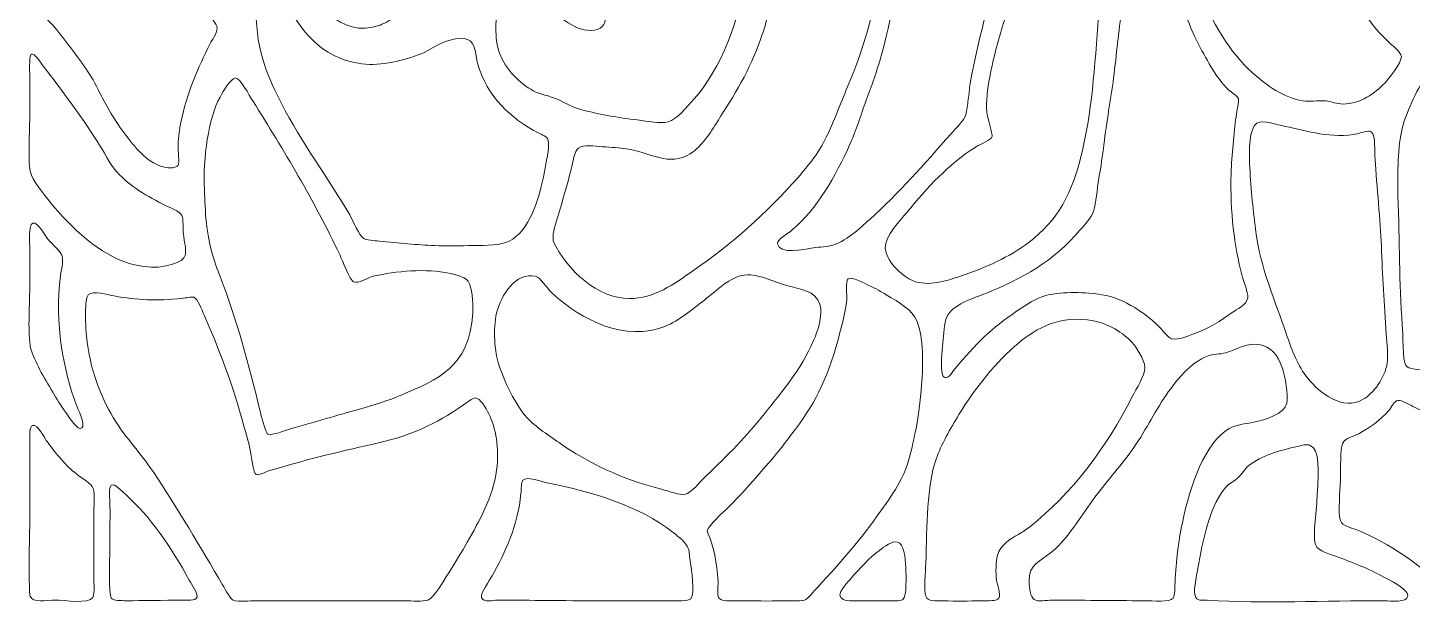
# Model space of a CAD drawing. Header units: millimetres. Extents: x -1201 to 1200, y -592 to 592.
# Drawn here: x -1201 to -155, y -592 to -157 of the extents above; entities that cross this region are included whole.
import ezdxf

# ---------------------------------------------------------------- set-up
doc = ezdxf.new("R2010")
doc.units = ezdxf.units.MM
doc.header["$MEASUREMENT"] = 0
doc.layers.add('Layer 1', color=7, linetype='Continuous')

msp = doc.modelspace()

# ---------------------------------------------------------------- linework, layer by layer
at = {"layer": 'Layer 1', "color": 250, "lineweight": 20}
for points, knots in [([(-1049.8229, 82.6951), (-1050.83, 88.287), (-1041.6517, 101.1816), (-1039.1354, 105.797), (-1019.6953, 141.4693), (-1001.2923, 176.7816), (-977.2154, 206.3879), (-967.5703, 218.2526), (-956.992, 230.6482), (-944.0475, 235.2636), (-925.4452, 241.9033), (-918.3657, 225.0028), (-910.1398, 212.1652), (-907.6044, 208.2056), (-905.7622, 205.1512), (-902.3999, 200.1331), (-900.4404, 197.1999), (-895.1048, 191.4582), (-895.0283, 187.6198), (-894.9629, 184.2411), (-899.395, 179.5116), (-901.6631, 176.5499), (-916.7254, 156.8801), (-927.5358, 133.1829), (-935.939, 104.8383), (-937.2844, 100.2978), (-938.3434, 95.0836), (-939.9945, 90.878), (-942.0742, 85.5676), (-946.1271, 82.2032), (-948.8372, 77.8801), (-956.6754, 65.3989), (-963.5175, 47.4469), (-966.1594, 28.3117), (-968.6566, 10.2314), (-968.7385, -11.3416), (-968.7385, -32.3336), (-968.7385, -52.6485), (-966.7544, -77.0086), (-971.6887, -92.0131), (-973.2471, -96.7497), (-979.89, -98.5959), (-979.7972, -105.9699), (-979.7098, -113.0194), (-972.3328, -113.5077), (-967.2647, -115.1116), (-955.5755, -118.8145), (-943.4525, -126.8728), (-933.3599, -136.2925), (-930.9118, -138.5699), (-924.7738, -143.6629), (-924.883, -146.8812), (-925.0003, -150.4239), (-931.5886, -153.4247), (-934.8336, -154.5794), (-965.7554, -165.5923), (-984.5951, -136.5598), (-996.014, -112.7058), (-1004.9003, -94.1408), (-1007.4603, -69.8877), (-1012.9679, -46.7714), (-1020.989, -13.1022), (-1027.3807, 22.9016), (-1036.9247, 54.3005), (-1038.5513, 59.6572), (-1040.4153, 64.6077), (-1042.4513, 69.2195), (-1044.4, 73.6354), (-1047.2356, 77.096), (-1049.4545, 81.7328), (-1049.6263, 82.0928), (-1049.7137, 82.0963), (-1049.8229, 82.6951)], [0, 0, 0, 0, 0.041666667, 0.041666667, 0.041666667, 0.083333333, 0.083333333, 0.083333333, 0.125, 0.125, 0.125, 0.166666667, 0.166666667, 0.166666667, 0.208333333, 0.208333333, 0.208333333, 0.25, 0.25, 0.25, 0.291666667, 0.291666667, 0.291666667, 0.333333333, 0.333333333, 0.333333333, 0.375, 0.375, 0.375, 0.416666667, 0.416666667, 0.416666667, 0.458333333, 0.458333333, 0.458333333, 0.5, 0.5, 0.5, 0.541666667, 0.541666667, 0.541666667, 0.583333333, 0.583333333, 0.583333333, 0.625, 0.625, 0.625, 0.666666667, 0.666666667, 0.666666667, 0.708333333, 0.708333333, 0.708333333, 0.75, 0.75, 0.75, 0.791666667, 0.791666667, 0.791666667, 0.833333333, 0.833333333, 0.833333333, 0.875, 0.875, 0.875, 0.916666667, 0.916666667, 0.916666667, 0.958333333, 0.958333333, 0.958333333, 1, 1, 1, 1]), ([(-362.1009, -20.7791), (-362.7614, -15.7894), (-357.8542, -10.7107), (-354.7266, -5.3789), (-335.4776, 27.4706), (-318.9359, 60.3451), (-307.9236, 104.3536), (-293.6991, 161.189), (-283.9695, 215.3122), (-240.1086, 234.7825), (-235.6791, 236.7498), (-228.0046, 240.2389), (-225.3654, 238.1504), (-222.8654, 236.1724), (-223.3403, 228.2888), (-222.7863, 223.7162), (-218.9135, 191.7861), (-214.233, 162.6289), (-202.1454, 140.4536), (-200.8573, 138.087), (-198.5238, 134.7975), (-198.4609, 132.2705), (-198.3545, 127.9937), (-203.6001, 121.3148), (-206.5694, 115.9082), (-223.8698, 84.3809), (-240.5779, 56.5708), (-261.852, 28.7893), (-264.3548, 25.5282), (-271.6771, 18.0723), (-271.8027, 15.3173), (-271.9391, 12.4055), (-267.2777, 6.2611), (-265.168, 2.8005), (-248.2962, -24.8813), (-235.237, -55.3073), (-222.0495, -87.6793), (-209.9045, -117.4959), (-193.3683, -148.2427), (-171.5593, -168.5361), (-168.9011, -171.006), (-163.2571, -175.1082), (-163.0797, -178.1626), (-162.7767, -183.4873), (-172.9812, -195.5621), (-175.6121, -198.3777), (-182.8446, -206.1152), (-194.0997, -214.0772), (-207.3063, -214.2625), (-211.5721, -214.3195), (-216.1763, -212.199), (-220.2072, -211.8532), (-226.8282, -211.2901), (-232.3167, -212.6872), (-237.5268, -211.8532), (-252.2317, -209.4974), (-264.7969, -200.1561), (-275.4898, -190.6759), (-310.4836, -159.6511), (-326.2065, -100.499), (-348.0947, -50.6206), (-352.445, -40.7055), (-358.3483, -31.5246), (-361.7325, -21.7413), (-361.8389, -21.4278), (-362.0245, -21.3529), (-362.1009, -20.7791)], [0, 0, 0, 0, 0.045454545, 0.045454545, 0.045454545, 0.090909091, 0.090909091, 0.090909091, 0.136363636, 0.136363636, 0.136363636, 0.181818182, 0.181818182, 0.181818182, 0.227272727, 0.227272727, 0.227272727, 0.272727273, 0.272727273, 0.272727273, 0.318181818, 0.318181818, 0.318181818, 0.363636364, 0.363636364, 0.363636364, 0.409090909, 0.409090909, 0.409090909, 0.454545455, 0.454545455, 0.454545455, 0.5, 0.5, 0.5, 0.545454545, 0.545454545, 0.545454545, 0.590909091, 0.590909091, 0.590909091, 0.636363636, 0.636363636, 0.636363636, 0.681818182, 0.681818182, 0.681818182, 0.727272727, 0.727272727, 0.727272727, 0.772727273, 0.772727273, 0.772727273, 0.818181818, 0.818181818, 0.818181818, 0.863636364, 0.863636364, 0.863636364, 0.909090909, 0.909090909, 0.909090909, 0.954545455, 0.954545455, 0.954545455, 1, 1, 1, 1]), ([(-634.4638, -319.6612), (-634.9086, -316.361), (-626.0824, -311.7349), (-623.0366, -309.0761), (-604.7892, -293.1165), (-590.854, -269.6082), (-579.5468, -244.1005), (-575.0082, -233.8647), (-571.5257, -222.5453), (-567.3856, -211.3721), (-563.4419, -200.7371), (-559.3864, -189.5638), (-555.9584, -177.2003), (-546.7474, -143.9551), (-537.8038, -97.4518), (-543.7971, -53.0264), (-544.3293, -49.0809), (-547.4105, -44.4656), (-546.3789, -38.5885), (-545.7568, -35.0565), (-539.9162, -31.4747), (-537.5309, -29.4432), (-519.1989, -13.8328), (-502.3898, 7.0773), (-493.3043, 35.0477), (-492.3163, 38.0985), (-490.8098, 47.814), (-488.1434, 48.5268), (-483.8885, 49.6637), (-475.0242, 34.9016), (-473.0346, 31.6797), (-462.2679, 14.2552), (-454.5743, -10.1904), (-456.4519, -43.8846), (-457.3334, -59.7445), (-460.9906, -75.6043), (-463.8207, -90.5697), (-470.8594, -127.7638), (-482.2647, -160.0538), (-488.8802, -198.8588), (-489.5407, -202.7115), (-489.6909, -206.9813), (-490.3567, -210.891), (-491.009, -214.7151), (-491.2165, -219.1416), (-492.1989, -222.442), (-493.5226, -226.8863), (-499.546, -232.2109), (-503.6234, -236.8834), (-523.3337, -259.4507), (-543.1094, -281.8969), (-564.8065, -301.3742), (-572.9805, -308.7126), (-583.4878, -318.478), (-593.9188, -321.1047), (-599.2161, -322.4412), (-604.4235, -322.0848), (-609.0304, -323.0293), (-613.9347, -324.0379), (-633.3147, -328.1472), (-634.4638, -319.6612)], [0, 0, 0, 0, 0.05, 0.05, 0.05, 0.1, 0.1, 0.1, 0.15, 0.15, 0.15, 0.2, 0.2, 0.2, 0.25, 0.25, 0.25, 0.3, 0.3, 0.3, 0.35, 0.35, 0.35, 0.4, 0.4, 0.4, 0.45, 0.45, 0.45, 0.5, 0.5, 0.5, 0.55, 0.55, 0.55, 0.6, 0.6, 0.6, 0.65, 0.65, 0.65, 0.7, 0.7, 0.7, 0.75, 0.75, 0.75, 0.8, 0.8, 0.8, 0.85, 0.85, 0.85, 0.9, 0.9, 0.9, 0.95, 0.95, 0.95, 1, 1, 1, 1]), ([(-553.0108, -323.0293), (-553.7996, -313.827), (-541.4173, -301.5596), (-536.7941, -296.0782), (-520.8309, -277.1532), (-505.6621, -259.7679), (-484.4589, -246.5062), (-480.6735, -244.1361), (-472.9144, -241.5095), (-472.3003, -238.808), (-471.9238, -237.1613), (-476.1103, -223.6074), (-476.3533, -220.5174), (-476.9728, -212.5019), (-475.7037, -202.3017), (-474.1398, -194.0438), (-472.6661, -186.2743), (-470.6738, -178.3372), (-468.9789, -171.423), (-465.4447, -156.9887), (-460.0899, -143.7662), (-456.4519, -129.0718), (-450.6033, -105.4637), (-447.5001, -83.3597), (-442.4457, -59.2847), (-440.7946, -51.4225), (-440.1886, -43.5033), (-437.6532, -36.6639), (-435.2761, -30.2523), (-430.2735, -24.393), (-425.4891, -18.8545), (-420.6721, -13.2768), (-415.7979, -7.7063), (-410.7488, -4.4167), (-407.0316, -1.9967), (-400.2796, 0.3733), (-395.64, -2.011), (-390.4272, -4.6875), (-388.0337, -16.3241), (-387.5315, -22.7072), (-386.8629, -31.1468), (-388.3394, -41.454), (-389.0054, -52.064), (-389.5976, -61.555), (-389.281, -71.4559), (-389.3737, -80.4622), (-389.5812, -101.0266), (-389.6931, -121.8832), (-391.216, -140.1417), (-394.5292, -179.8484), (-396.1476, -214.9112), (-403.7484, -247.9497), (-411.6604, -282.3496), (-422.6617, -302.1726), (-444.6563, -318.699), (-459.3585, -329.751), (-477.1284, -337.827), (-496.2545, -344.2067), (-506.7729, -347.7208), (-520.2578, -352.3469), (-532.37, -347.5782), (-538.0222, -345.3543), (-551.9983, -334.901), (-553.0108, -323.0293)], [0, 0, 0, 0, 0.047619048, 0.047619048, 0.047619048, 0.095238095, 0.095238095, 0.095238095, 0.142857143, 0.142857143, 0.142857143, 0.19047619, 0.19047619, 0.19047619, 0.238095238, 0.238095238, 0.238095238, 0.285714286, 0.285714286, 0.285714286, 0.333333333, 0.333333333, 0.333333333, 0.380952381, 0.380952381, 0.380952381, 0.428571429, 0.428571429, 0.428571429, 0.476190476, 0.476190476, 0.476190476, 0.523809524, 0.523809524, 0.523809524, 0.571428571, 0.571428571, 0.571428571, 0.619047619, 0.619047619, 0.619047619, 0.666666667, 0.666666667, 0.666666667, 0.714285714, 0.714285714, 0.714285714, 0.761904762, 0.761904762, 0.761904762, 0.80952381, 0.80952381, 0.80952381, 0.857142857, 0.857142857, 0.857142857, 0.904761905, 0.904761905, 0.904761905, 0.952380952, 0.952380952, 0.952380952, 1, 1, 1, 1]), ([(-847.1173, -162.7625), (-848.9731, -139.3789), (-839.107, -129.1644), (-821.3182, -134.8455), (-807.1209, -139.3825), (-796.2942, -153.5174), (-783.3578, -157.4699), (-776.2182, -159.6511), (-768.2026, -159.1057), (-765.6671, -154.0984), (-763.1945, -149.2192), (-765.2823, -144.3115), (-764.9302, -137.7359), (-764.0542, -121.4198), (-754.3191, -108.2971), (-745.3946, -99.2302), (-736.2246, -89.9175), (-723.3182, -81.1785), (-712.5952, -78.0564), (-707.5216, -76.5773), (-698.4497, -78.256), (-696.0098, -73.7226), (-693.7501, -69.5242), (-695.3057, -56.2803), (-695.6414, -50.6206), (-696.1872, -41.429), (-696.0699, -34.5576), (-697.1152, -28.4809), (-697.8848, -24.0116), (-702.0413, -16.1494), (-700.0628, -13.0808), (-696.5202, -7.5815), (-686.6105, -17.4146), (-684.5855, -19.3356), (-665.9123, -37.0737), (-652.7521, -68.1342), (-658.0495, -112.7058), (-662.6346, -151.2756), (-677.3477, -187.5574), (-697.4864, -210.4098), (-702.8438, -216.4936), (-711.0068, -226.1734), (-717.0165, -227.738), (-723.0781, -229.3063), (-732.7667, -227.1607), (-740.2365, -226.2911), (-755.5746, -224.5055), (-768.4045, -222.1675), (-782.2525, -218.5928), (-788.808, -216.8963), (-794.4711, -213.5212), (-800.3116, -210.891), (-807.1918, -207.7939), (-813.6164, -207.0917), (-819.1076, -204.155), (-828.9927, -198.8588), (-839.6775, -188.5303), (-844.5355, -175.7569), (-846.0229, -171.8543), (-846.7406, -167.5169), (-847.1173, -162.7625)], [0, 0, 0, 0, 0.05, 0.05, 0.05, 0.1, 0.1, 0.1, 0.15, 0.15, 0.15, 0.2, 0.2, 0.2, 0.25, 0.25, 0.25, 0.3, 0.3, 0.3, 0.35, 0.35, 0.35, 0.4, 0.4, 0.4, 0.45, 0.45, 0.45, 0.5, 0.5, 0.5, 0.55, 0.55, 0.55, 0.6, 0.6, 0.6, 0.65, 0.65, 0.65, 0.7, 0.7, 0.7, 0.75, 0.75, 0.75, 0.8, 0.8, 0.8, 0.85, 0.85, 0.85, 0.9, 0.9, 0.9, 0.95, 0.95, 0.95, 1, 1, 1, 1]), ([(-1195.7693, -139.6605), (-1197.3113, -134.1327), (-1195.7558, -118.7183), (-1195.4009, -111.2624), (-1194.563, -93.6704), (-1193.9272, -73.9328), (-1193.9272, -55.9167), (-1193.9272, -40.2493), (-1195.3491, -20.4512), (-1185.0846, -18.8545), (-1182.208, -18.409), (-1178.8429, -19.8667), (-1176.2392, -21.2638), (-1169.5473, -24.8385), (-1164.198, -31.6707), (-1158.1775, -36.1828), (-1147.2224, -44.3942), (-1136.8815, -48.721), (-1120.5855, -49.6583), (-1116.4398, -49.8935), (-1106.4974, -47.1849), (-1103.6317, -49.1772), (-1101.3201, -50.7846), (-1100.4932, -62.585), (-1099.9473, -65.5396), (-1093.5037, -100.3743), (-1081.9319, -124.1962), (-1065.3029, -145.9153), (-1063.387, -148.4173), (-1058.0733, -153.1396), (-1057.9314, -156.9852), (-1057.7785, -161.0304), (-1061.9951, -166.3693), (-1063.0894, -168.5361), (-1072.3197, -186.7875), (-1080.7611, -205.7623), (-1085.5699, -229.178), (-1086.2522, -232.4925), (-1087.1747, -239.2498), (-1087.4148, -244.5816), (-1087.6987, -250.9185), (-1086.1103, -258.1249), (-1087.4148, -260.4629), (-1088.6484, -262.6797), (-1094.1887, -262.7332), (-1097.7339, -261.9063), (-1109.5841, -259.1478), (-1118.3285, -248.9725), (-1126.8518, -237.8421), (-1135.0093, -227.1893), (-1141.9032, -215.1998), (-1147.8584, -203.1891), (-1154.3702, -190.0558), (-1162.5496, -179.6737), (-1169.973, -169.9796), (-1173.9685, -164.7654), (-1177.9422, -159.4301), (-1182.1344, -154.5794), (-1186.0726, -150.0211), (-1192.7209, -145.7478), (-1195.4009, -140.6227), (-1195.5756, -140.2913), (-1195.6547, -140.0775), (-1195.7693, -139.6605)], [0, 0, 0, 0, 0.047619048, 0.047619048, 0.047619048, 0.095238095, 0.095238095, 0.095238095, 0.142857143, 0.142857143, 0.142857143, 0.19047619, 0.19047619, 0.19047619, 0.238095238, 0.238095238, 0.238095238, 0.285714286, 0.285714286, 0.285714286, 0.333333333, 0.333333333, 0.333333333, 0.380952381, 0.380952381, 0.380952381, 0.428571429, 0.428571429, 0.428571429, 0.476190476, 0.476190476, 0.476190476, 0.523809524, 0.523809524, 0.523809524, 0.571428571, 0.571428571, 0.571428571, 0.619047619, 0.619047619, 0.619047619, 0.666666667, 0.666666667, 0.666666667, 0.714285714, 0.714285714, 0.714285714, 0.761904762, 0.761904762, 0.761904762, 0.80952381, 0.80952381, 0.80952381, 0.857142857, 0.857142857, 0.857142857, 0.904761905, 0.904761905, 0.904761905, 0.952380952, 0.952380952, 0.952380952, 1, 1, 1, 1]), ([(-803.9959, -316.2933), (-804.7355, -311.8668), (-801.597, -303.3558), (-799.9431, -297.5251), (-796.7636, -286.3199), (-793.565, -275.9165), (-790.3581, -263.3498), (-789.1628, -258.656), (-787.8091, -249.5749), (-784.8316, -247.4685), (-780.7733, -244.5995), (-772.8504, -246.0821), (-766.7725, -246.5062), (-760.1706, -246.9624), (-753.7952, -247.194), (-748.7133, -247.9497), (-731.3584, -250.5229), (-716.0613, -261.9847), (-700.4312, -251.7988), (-691.4876, -245.9681), (-685.5761, -236.3737), (-679.4246, -226.7758), (-667.498, -208.1574), (-655.2494, -188.5981), (-646.9935, -164.687), (-642.7278, -152.3377), (-638.8332, -138.4238), (-638.1481, -124.2568), (-637.9654, -120.5146), (-639.7748, -108.5395), (-637.4113, -105.9699), (-635.1215, -103.4786), (-630.3591, -107.5914), (-626.7238, -107.4133), (-613.8857, -106.7896), (-603.924, -92.9789), (-596.5006, -82.3867), (-592.9035, -77.2545), (-589.1127, -71.5735), (-584.3394, -66.0243), (-580.2155, -61.2343), (-575.535, -53.7712), (-568.4909, -54.4733), (-557.5578, -55.5532), (-558.0599, -72.1366), (-557.8034, -89.1227), (-557.0856, -136.4849), (-568.6056, -170.1222), (-581.7576, -201.7493), (-587.0331, -214.4301), (-591.8883, -227.1358), (-597.606, -239.2855), (-602.8106, -250.3446), (-610.9354, -260.4772), (-618.981, -269.6082), (-643.3801, -297.2899), (-668.8407, -319.7504), (-698.5889, -340.3575), (-712.6934, -350.1301), (-727.3656, -361.1072), (-746.5027, -361.0537), (-770.3642, -360.986), (-793.0137, -340.2898), (-803.9959, -317.7367), (-804.1379, -317.4409), (-803.9387, -316.6389), (-803.9959, -316.2933)], [0, 0, 0, 0, 0.045454545, 0.045454545, 0.045454545, 0.090909091, 0.090909091, 0.090909091, 0.136363636, 0.136363636, 0.136363636, 0.181818182, 0.181818182, 0.181818182, 0.227272727, 0.227272727, 0.227272727, 0.272727273, 0.272727273, 0.272727273, 0.318181818, 0.318181818, 0.318181818, 0.363636364, 0.363636364, 0.363636364, 0.409090909, 0.409090909, 0.409090909, 0.454545455, 0.454545455, 0.454545455, 0.5, 0.5, 0.5, 0.545454545, 0.545454545, 0.545454545, 0.590909091, 0.590909091, 0.590909091, 0.636363636, 0.636363636, 0.636363636, 0.681818182, 0.681818182, 0.681818182, 0.727272727, 0.727272727, 0.727272727, 0.772727273, 0.772727273, 0.772727273, 0.818181818, 0.818181818, 0.818181818, 0.863636364, 0.863636364, 0.863636364, 0.909090909, 0.909090909, 0.909090909, 0.954545455, 0.954545455, 0.954545455, 1, 1, 1, 1]), ([(-509.8896, -418.3275), (-511.6035, -413.3094), (-510.0561, -400.3863), (-509.5212, -394.7445), (-508.8525, -387.6805), (-508.4867, -379.9217), (-506.5736, -375.0105), (-502.982, -365.7868), (-485.5506, -360.6119), (-477.0874, -357.2011), (-449.8555, -346.2381), (-425.9041, -332.9907), (-405.959, -309.5537), (-402.4384, -305.423), (-397.4112, -300.2231), (-395.64, -295.1194), (-393.5222, -289.0285), (-393.0881, -278.8283), (-391.5845, -270.0893), (-390.1188, -261.5749), (-388.7979, -252.8858), (-387.9, -245.0628), (-385.8694, -227.3817), (-382.6435, -211.4042), (-380.5284, -194.5286), (-378.2577, -176.4197), (-376.8031, -159.6083), (-374.2622, -142.5474), (-371.9424, -126.969), (-369.5571, -107.4489), (-370.2065, -88.1639), (-370.4058, -82.2655), (-373.0067, -73.8901), (-370.2065, -71.798), (-366.2384, -68.8292), (-358.5884, -79.7387), (-356.94, -81.9056), (-346.1733, -96.0583), (-338.7881, -113.5327), (-331.5093, -132.4398), (-326.5613, -145.2916), (-321.8726, -158.6959), (-316.3978, -169.0173), (-309.4956, -182.0367), (-301.9767, -196.5422), (-291.704, -205.1137), (-290.0037, -206.5357), (-286.5458, -208.528), (-286.1773, -210.4098), (-285.8335, -212.1562), (-287.4492, -219.384), (-288.0223, -223.8854), (-289.5725, -236.11), (-291.2455, -253.0284), (-291.704, -266.7213), (-292.6866, -295.8429), (-289.0703, -321.8816), (-283.5982, -343.2444), (-282.3347, -348.1734), (-278.653, -356.5489), (-279.177, -360.5726), (-279.8839, -366.0362), (-287.8122, -369.3543), (-290.9699, -371.6389), (-299.6541, -377.9401), (-308.1747, -383.4429), (-319.348, -387.5238), (-324.9565, -389.5766), (-331.4029, -392.6702), (-336.6702, -391.3764), (-339.1156, -390.7705), (-341.8667, -386.9), (-344.4102, -384.1557), (-355.0895, -372.6261), (-372.2453, -361.0537), (-389.3737, -358.1669), (-401.2157, -356.171), (-418.6198, -355.6436), (-431.0185, -358.648), (-438.7531, -360.5192), (-446.9079, -365.9579), (-453.8701, -370.6802), (-472.3276, -383.2041), (-484.9502, -395.4893), (-500.3073, -413.9937), (-501.8794, -415.8897), (-503.3478, -418.3952), (-504.363, -419.2898), (-505.5092, -420.302), (-508.4841, -422.4476), (-509.8896, -418.3275)], [0, 0, 0, 0, 0.033333333, 0.033333333, 0.033333333, 0.066666667, 0.066666667, 0.066666667, 0.1, 0.1, 0.1, 0.133333333, 0.133333333, 0.133333333, 0.166666667, 0.166666667, 0.166666667, 0.2, 0.2, 0.2, 0.233333333, 0.233333333, 0.233333333, 0.266666667, 0.266666667, 0.266666667, 0.3, 0.3, 0.3, 0.333333333, 0.333333333, 0.333333333, 0.366666667, 0.366666667, 0.366666667, 0.4, 0.4, 0.4, 0.433333333, 0.433333333, 0.433333333, 0.466666667, 0.466666667, 0.466666667, 0.5, 0.5, 0.5, 0.533333333, 0.533333333, 0.533333333, 0.566666667, 0.566666667, 0.566666667, 0.6, 0.6, 0.6, 0.633333333, 0.633333333, 0.633333333, 0.666666667, 0.666666667, 0.666666667, 0.7, 0.7, 0.7, 0.733333333, 0.733333333, 0.733333333, 0.766666667, 0.766666667, 0.766666667, 0.8, 0.8, 0.8, 0.833333333, 0.833333333, 0.833333333, 0.866666667, 0.866666667, 0.866666667, 0.9, 0.9, 0.9, 0.933333333, 0.933333333, 0.933333333, 0.966666667, 0.966666667, 0.966666667, 1, 1, 1, 1]), ([(-1028.4478, -143.5096), (-1028.7616, -133.705), (-1028.4887, -118.7112), (-1020.3367, -118.0019), (-1012.8832, -117.3533), (-1008.8741, -128.1523), (-1006.3331, -134.3679), (-995.9458, -159.7473), (-978.4463, -178.6294), (-951.419, -183.4552), (-936.2255, -186.1709), (-920.0742, -182.2505), (-906.0843, -177.2003), (-899.9791, -174.9978), (-893.8384, -170.8777), (-887.6568, -168.055), (-882.1847, -165.5567), (-871.3171, -162.5308), (-866.6529, -166.6116), (-862.2943, -170.4215), (-862.5673, -178.38), (-861.1235, -183.4552), (-853.7983, -209.2194), (-835.6355, -225.3395), (-815.4204, -235.9175), (-812.522, -237.4357), (-808.3354, -238.7759), (-807.6831, -241.6912), (-806.4331, -247.2689), (-809.58, -259.0516), (-810.6307, -265.2743), (-814.3096, -287.0327), (-822.9176, -310.6978), (-837.1666, -317.7367), (-843.5721, -320.8979), (-854.7508, -321.1047), (-864.0711, -321.1047), (-874.2427, -321.1047), (-884.1852, -321.5288), (-893.5546, -321.1047), (-906.2972, -320.5309), (-920.9994, -319.312), (-935.2021, -317.7367), (-939.779, -317.227), (-944.8226, -317.3054), (-947.7318, -315.331), (-950.6439, -313.3565), (-954.8332, -302.8747), (-957.6853, -298.0027), (-973.9512, -270.2426), (-994.0736, -243.1881), (-1009.2807, -213.7778), (-1018.7728, -195.4231), (-1028.4478, -174.7697), (-1028.4478, -144.4755), (-1028.4478, -144.1512), (-1028.4341, -143.8304), (-1028.4478, -143.5096)], [0, 0, 0, 0, 0.052631579, 0.052631579, 0.052631579, 0.105263158, 0.105263158, 0.105263158, 0.157894737, 0.157894737, 0.157894737, 0.210526316, 0.210526316, 0.210526316, 0.263157895, 0.263157895, 0.263157895, 0.315789474, 0.315789474, 0.315789474, 0.368421053, 0.368421053, 0.368421053, 0.421052632, 0.421052632, 0.421052632, 0.473684211, 0.473684211, 0.473684211, 0.526315789, 0.526315789, 0.526315789, 0.578947368, 0.578947368, 0.578947368, 0.631578947, 0.631578947, 0.631578947, 0.684210526, 0.684210526, 0.684210526, 0.736842105, 0.736842105, 0.736842105, 0.789473684, 0.789473684, 0.789473684, 0.842105263, 0.842105263, 0.842105263, 0.894736842, 0.894736842, 0.894736842, 0.947368421, 0.947368421, 0.947368421, 1, 1, 1, 1]), ([(-165.6615, -283.5649), (-166.1118, -271.1835), (-165.8143, -248.6838), (-163.0797, -235.4364), (-160.1431, -221.1981), (-151.0739, -203.6275), (-145.0207, -193.5627), (-139, -183.5514), (-129.2676, -168.2226), (-117.3793, -164.2059), (-105.9849, -160.3568), (-99.9397, -168.9674), (-94.5305, -178.1626), (-90.8734, -184.3782), (-86.6895, -192.8963), (-86.0536, -199.34), (-84.5089, -214.9789), (-89.3942, -222.1747), (-91.2118, -232.5495), (-99.8224, -281.7116), (-81.3758, -326.8428), (-65.0443, -351.4273), (-56.3927, -364.4503), (-45.6124, -376.3613), (-34.087, -387.0462), (-31.3305, -389.598), (-24.9168, -394.2918), (-23.3968, -398.1124), (-22.0322, -401.541), (-21.287, -408.1807), (-20.4492, -413.9937), (-18.5169, -427.4051), (-15.5857, -444.6264), (-15.6567, -460.1976), (-15.7003, -469.1611), (-17.1414, -479.2402), (-20.0807, -481.3751), (-24.6084, -484.6682), (-34.7229, -482.3801), (-41.4585, -481.8561), (-49.3486, -481.2432), (-55.0471, -479.0656), (-60.2518, -477.0448), (-73.15, -472.0338), (-80.6444, -463.7189), (-88.6327, -455.8674), (-97.7864, -446.8682), (-106.7846, -439.7616), (-115.9056, -433.2466), (-126.2819, -425.8334), (-136.2108, -419.1188), (-146.8628, -415.4407), (-151.9882, -413.6694), (-157.5803, -414.8098), (-159.7637, -411.588), (-162.1054, -408.1273), (-161.9062, -387.0462), (-162.3455, -381.2688), (-164.8372, -348.1627), (-164.3761, -318.8273), (-165.6615, -283.5649)], [0, 0, 0, 0, 0.05, 0.05, 0.05, 0.1, 0.1, 0.1, 0.15, 0.15, 0.15, 0.2, 0.2, 0.2, 0.25, 0.25, 0.25, 0.3, 0.3, 0.3, 0.35, 0.35, 0.35, 0.4, 0.4, 0.4, 0.45, 0.45, 0.45, 0.5, 0.5, 0.5, 0.55, 0.55, 0.55, 0.6, 0.6, 0.6, 0.65, 0.65, 0.65, 0.7, 0.7, 0.7, 0.75, 0.75, 0.75, 0.8, 0.8, 0.8, 0.85, 0.85, 0.85, 0.9, 0.9, 0.9, 0.95, 0.95, 0.95, 1, 1, 1, 1]), ([(-1199.0854, -265.2743), (-1200.9849, -254.8068), (-1199.4538, -237.3609), (-1199.4538, -220.0363), (-1199.4538, -213.9311), (-1199.4538, -205.88), (-1199.4538, -197.4154), (-1199.4538, -191.1107), (-1200.2289, -178.2588), (-1198.3484, -176.7192), (-1196.2196, -174.9728), (-1190.5211, -184.0931), (-1189.1374, -185.8644), (-1174.6645, -204.3581), (-1161.6927, -222.0606), (-1148.5952, -242.1759), (-1143.4917, -250.0096), (-1139.0676, -259.5897), (-1133.4837, -265.7555), (-1124.0133, -276.2158), (-1110.3946, -284.0781), (-1096.9971, -290.7856), (-1094.7236, -291.9225), (-1085.7227, -295.3119), (-1084.4645, -298.4875), (-1083.3429, -301.3136), (-1083.7795, -307.9784), (-1083.362, -312.4441), (-1082.8188, -318.2214), (-1081.0968, -323.8846), (-1081.8854, -327.8443), (-1083.2582, -334.7192), (-1098.6591, -337.3851), (-1105.4767, -337.4671), (-1110.6185, -337.5348), (-1119.3819, -336.0022), (-1124.2699, -334.5838), (-1146.1498, -328.2184), (-1168.2099, -307.843), (-1183.9739, -288.3799), (-1188.3978, -282.9198), (-1197.9281, -271.6646), (-1199.0854, -265.2743)], [0, 0, 0, 0, 0.071428571, 0.071428571, 0.071428571, 0.142857143, 0.142857143, 0.142857143, 0.214285714, 0.214285714, 0.214285714, 0.285714286, 0.285714286, 0.285714286, 0.357142857, 0.357142857, 0.357142857, 0.428571429, 0.428571429, 0.428571429, 0.5, 0.5, 0.5, 0.571428571, 0.571428571, 0.571428571, 0.642857143, 0.642857143, 0.642857143, 0.714285714, 0.714285714, 0.714285714, 0.785714286, 0.785714286, 0.785714286, 0.857142857, 0.857142857, 0.857142857, 0.928571429, 0.928571429, 0.928571429, 1, 1, 1, 1]), ([(-1067.5108, -278.7534), (-1068.597, -254.7676), (-1064.5332, -225.3181), (-1055.7206, -208.9664), (-1053.3162, -204.5114), (-1047.4512, -194.4608), (-1043.9278, -194.5286), (-1040.4262, -194.5927), (-1033.5706, -207.8437), (-1031.0269, -211.8532), (-1006.92, -249.835), (-985.2418, -286.3377), (-965.0541, -328.3253), (-963.6376, -331.2693), (-957.5051, -347.678), (-954.7349, -348.5405), (-950.6384, -349.8129), (-944.8743, -345.5966), (-941.4684, -344.6878), (-928.3955, -341.2057), (-902.8557, -338.1799), (-885.8145, -341.3198), (-881.8463, -342.0539), (-870.8395, -344.0427), (-868.1266, -348.0558), (-865.2828, -352.2613), (-864.3549, -363.6769), (-864.808, -372.1236), (-867.0076, -413.0671), (-891.8652, -422.4048), (-918.2483, -433.7276), (-928.7394, -438.229), (-940.0628, -441.7645), (-951.0478, -444.7975), (-965.8182, -448.8712), (-984.4204, -454.3099), (-1001.9092, -459.2389), (-1006.7207, -460.5897), (-1016.3575, -464.6848), (-1019.234, -463.5692), (-1021.3492, -462.7459), (-1023.7127, -452.9698), (-1025.1291, -447.2068), (-1034.1628, -410.4546), (-1043.0654, -377.0847), (-1055.3495, -345.1725), (-1060.333, -332.2316), (-1064.0392, -321.8317), (-1066.037, -303.78), (-1066.9021, -296.0033), (-1067.1424, -286.965), (-1067.5108, -278.7534)], [0, 0, 0, 0, 0.058823529, 0.058823529, 0.058823529, 0.117647059, 0.117647059, 0.117647059, 0.176470588, 0.176470588, 0.176470588, 0.235294118, 0.235294118, 0.235294118, 0.294117647, 0.294117647, 0.294117647, 0.352941176, 0.352941176, 0.352941176, 0.411764706, 0.411764706, 0.411764706, 0.470588235, 0.470588235, 0.470588235, 0.529411765, 0.529411765, 0.529411765, 0.588235294, 0.588235294, 0.588235294, 0.647058824, 0.647058824, 0.647058824, 0.705882353, 0.705882353, 0.705882353, 0.764705882, 0.764705882, 0.764705882, 0.823529412, 0.823529412, 0.823529412, 0.882352941, 0.882352941, 0.882352941, 0.941176471, 0.941176471, 0.941176471, 1, 1, 1, 1]), ([(-277.7005, -259.0195), (-278.0334, -249.8956), (-278.2872, -232.3607), (-272.1739, -228.7004), (-267.3623, -225.8135), (-256.915, -229.9442), (-250.7961, -231.1061), (-234.238, -234.2496), (-215.9797, -240.9962), (-195.5135, -236.3987), (-191.3978, -235.4755), (-187.4541, -233.9181), (-185.5601, -235.4364), (-182.4706, -237.9169), (-183.3521, -250.4765), (-182.981, -256.1291), (-181.7119, -275.4995), (-178.8271, -303.224), (-178.1912, -321.1047), (-177.3807, -343.8859), (-175.9369, -364.7746), (-174.5069, -388.0048), (-174.0293, -395.7352), (-172.8993, -403.6865), (-173.77, -409.6634), (-175.4403, -421.1538), (-184.4766, -432.7654), (-191.8263, -437.0992), (-207.2436, -446.1768), (-224.7432, -432.4197), (-233.8423, -421.2144), (-241.2193, -412.1297), (-245.7825, -400.3007), (-250.0565, -387.5238), (-258.3942, -362.6183), (-269.3819, -339.5057), (-273.2765, -308.595), (-275.2988, -292.5747), (-277.0809, -276.0198), (-277.7005, -259.0195)], [0, 0, 0, 0, 0.076923077, 0.076923077, 0.076923077, 0.153846154, 0.153846154, 0.153846154, 0.230769231, 0.230769231, 0.230769231, 0.307692308, 0.307692308, 0.307692308, 0.384615385, 0.384615385, 0.384615385, 0.461538462, 0.461538462, 0.461538462, 0.538461538, 0.538461538, 0.538461538, 0.615384615, 0.615384615, 0.615384615, 0.692307692, 0.692307692, 0.692307692, 0.769230769, 0.769230769, 0.769230769, 0.846153846, 0.846153846, 0.846153846, 0.923076923, 0.923076923, 0.923076923, 1, 1, 1, 1]), ([(-1199.0854, -396.1879), (-1201.0477, -383.3075), (-1199.4538, -366.8239), (-1199.4538, -348.5405), (-1199.4538, -341.694), (-1199.4538, -334.5197), (-1199.4538, -324.9574), (-1199.4538, -319.0198), (-1200.6819, -305.3838), (-1197.2432, -304.2611), (-1193.2312, -302.9496), (-1188.3486, -313.3351), (-1185.4503, -316.7744), (-1183.0731, -319.59), (-1175.5296, -325.1855), (-1174.7627, -330.25), (-1174.2333, -333.7427), (-1175.647, -339.0139), (-1176.2392, -343.7255), (-1180.7942, -380.0714), (-1174.0423, -415.405), (-1164.4436, -440.9483), (-1163.7068, -442.905), (-1157.1375, -456.32), (-1160.0197, -458.7542), (-1163.1036, -461.3631), (-1169.5009, -451.0024), (-1172.1836, -447.2068), (-1176.4876, -441.1159), (-1179.2932, -436.586), (-1182.1344, -431.8031), (-1188.9791, -420.2664), (-1195.6248, -409.4389), (-1199.0854, -397.6277), (-1199.2082, -397.225), (-1199.0198, -396.6155), (-1199.0854, -396.1879)], [0, 0, 0, 0, 0.083333333, 0.083333333, 0.083333333, 0.166666667, 0.166666667, 0.166666667, 0.25, 0.25, 0.25, 0.333333333, 0.333333333, 0.333333333, 0.416666667, 0.416666667, 0.416666667, 0.5, 0.5, 0.5, 0.583333333, 0.583333333, 0.583333333, 0.666666667, 0.666666667, 0.666666667, 0.75, 0.75, 0.75, 0.833333333, 0.833333333, 0.833333333, 0.916666667, 0.916666667, 0.916666667, 1, 1, 1, 1]), ([(-848.2226, -389.9295), (-848.3727, -386.7325), (-848.1708, -377.8047), (-846.7488, -372.1236), (-843.3073, -358.3701), (-832.2951, -340.8244), (-817.2654, -344.2067), (-813.7419, -345.0014), (-808.5209, -353.3199), (-805.4698, -356.2423), (-789.0427, -371.9775), (-756.5544, -393.2012), (-724.0196, -383.671), (-712.0712, -380.1783), (-702.8246, -372.284), (-693.0624, -364.9065), (-684.4436, -358.3879), (-673.9416, -347.703), (-663.576, -344.2067), (-661.2536, -343.4262), (-657.9485, -343.0626), (-654.7308, -343.2444), (-645.9482, -343.7469), (-637.5178, -348.5156), (-626.7238, -351.4273), (-618.438, -353.6584), (-605.144, -355.2872), (-602.3958, -365.384), (-600.0131, -374.1337), (-604.3499, -386.2906), (-607.1882, -392.8163), (-616.7213, -414.7279), (-631.3907, -431.7853), (-644.4144, -448.1655), (-657.4108, -464.5173), (-672.4596, -479.8318), (-688.2698, -494.8506), (-692.7813, -499.1381), (-699.8007, -507.8913), (-704.1183, -508.8109), (-708.9763, -509.8408), (-715.8402, -506.4943), (-722.1773, -504.9581), (-751.0878, -497.9442), (-777.2717, -485.2456), (-799.5746, -469.8241), (-808.8922, -463.3803), (-818.5999, -457.2039), (-825.3738, -449.1314), (-833.04, -439.9897), (-843.3919, -419.6463), (-846.7488, -404.3708), (-847.8405, -399.3991), (-848.0098, -394.4629), (-848.2226, -389.9295)], [0, 0, 0, 0, 0.055555556, 0.055555556, 0.055555556, 0.111111111, 0.111111111, 0.111111111, 0.166666667, 0.166666667, 0.166666667, 0.222222222, 0.222222222, 0.222222222, 0.277777778, 0.277777778, 0.277777778, 0.333333333, 0.333333333, 0.333333333, 0.388888889, 0.388888889, 0.388888889, 0.444444444, 0.444444444, 0.444444444, 0.5, 0.5, 0.5, 0.555555556, 0.555555556, 0.555555556, 0.611111111, 0.611111111, 0.611111111, 0.666666667, 0.666666667, 0.666666667, 0.722222222, 0.722222222, 0.722222222, 0.777777778, 0.777777778, 0.777777778, 0.833333333, 0.833333333, 0.833333333, 0.888888889, 0.888888889, 0.888888889, 0.944444444, 0.944444444, 0.944444444, 1, 1, 1, 1]), ([(-687.1646, -537.683), (-687.1864, -537.4976), (-687.6231, -537.2624), (-687.533, -536.7243), (-686.7361, -531.8059), (-675.3198, -522.5074), (-671.3161, -518.4337), (-654.7798, -501.6151), (-638.1346, -482.3195), (-623.7735, -463.5692), (-607.3246, -442.0888), (-596.9946, -423.0392), (-588.7607, -392.3351), (-586.1789, -382.7088), (-583.3432, -372.4872), (-582.1259, -362.0161), (-581.763, -358.8761), (-583.3268, -348.1591), (-581.0234, -346.1312), (-578.5371, -343.9501), (-568.0105, -350.0195), (-565.9118, -350.9462), (-559.8639, -353.6157), (-555.9229, -355.9964), (-552.274, -358.1669), (-542.0368, -364.2614), (-532.8149, -369.5504), (-529.0568, -378.3785), (-522.2556, -394.3524), (-525.0994, -427.2518), (-527.9514, -448.1655), (-529.1222, -456.7833), (-531.1746, -465.7005), (-532.7384, -473.192), (-537.2498, -494.7365), (-545.7349, -506.3339), (-556.3269, -521.3241), (-571.1082, -542.2378), (-586.3071, -559.9901), (-603.8695, -578.5979), (-607.1308, -582.0478), (-611.323, -587.8572), (-614.1913, -588.7055), (-618.7109, -590.0349), (-624.2948, -588.9265), (-630.0397, -589.1866), (-640.9866, -589.6785), (-652.8095, -589.1866), (-663.9445, -589.1866), (-669.3319, -589.1866), (-677.3885, -590.1061), (-679.0561, -586.7774), (-680.0959, -584.6995), (-679.2553, -579.9665), (-679.4246, -574.7452), (-679.8831, -560.5996), (-682.9943, -547.9545), (-686.7961, -538.6488), (-686.938, -538.3031), (-687.0963, -538.2924), (-687.1646, -537.683)], [0, 0, 0, 0, 0.05, 0.05, 0.05, 0.1, 0.1, 0.1, 0.15, 0.15, 0.15, 0.2, 0.2, 0.2, 0.25, 0.25, 0.25, 0.3, 0.3, 0.3, 0.35, 0.35, 0.35, 0.4, 0.4, 0.4, 0.45, 0.45, 0.45, 0.5, 0.5, 0.5, 0.55, 0.55, 0.55, 0.6, 0.6, 0.6, 0.65, 0.65, 0.65, 0.7, 0.7, 0.7, 0.75, 0.75, 0.75, 0.8, 0.8, 0.8, 0.85, 0.85, 0.85, 0.9, 0.9, 0.9, 0.95, 0.95, 0.95, 1, 1, 1, 1]), ([(-1157.0721, -384.1557), (-1157.5088, -378.1611), (-1158.2019, -361.0074), (-1155.2299, -358.1669), (-1151.7693, -354.8595), (-1140.8716, -358.1883), (-1135.697, -359.1292), (-1118.6968, -362.2227), (-1103.0122, -362.9926), (-1084.8357, -361.0537), (-1081.2086, -360.6653), (-1077.3932, -359.482), (-1075.622, -360.0915), (-1072.3906, -361.1999), (-1069.6832, -369.1298), (-1067.5108, -374.0482), (-1056.1028, -399.9016), (-1046.2094, -426.0294), (-1037.6589, -457.3108), (-1036.4007, -461.9191), (-1034.1573, -468.8724), (-1032.8691, -475.6013), (-1031.4745, -482.8862), (-1030.8686, -492.5732), (-1028.4478, -493.8883), (-1026.7966, -494.79), (-1021.4993, -492.0314), (-1018.1259, -491.0014), (-994.2018, -483.681), (-966.0502, -476.6349), (-941.0971, -471.2675), (-913.0656, -465.2407), (-892.7004, -456.0919), (-871.8111, -441.4259), (-868.9972, -439.4515), (-864.8107, -436.1262), (-862.9657, -436.1333), (-859.0138, -436.1548), (-854.9829, -443.5465), (-852.6439, -448.1655), (-847.3493, -458.6437), (-844.4727, -473.8692), (-846.7488, -490.5203), (-849.5981, -511.352), (-859.9609, -529.2505), (-868.8635, -544.9037), (-873.0528, -552.274), (-877.4768, -559.844), (-882.8671, -568.0092), (-887.0837, -574.3959), (-893.6119, -586.8522), (-898.7155, -588.7055), (-902.6919, -590.1453), (-909.8232, -589.1866), (-916.4061, -589.1866), (-953.8425, -589.1866), (-989.8734, -589.1866), (-1027.7082, -589.1866), (-1033.9062, -589.1866), (-1041.1604, -590.3984), (-1045.7673, -588.7055), (-1047.8251, -587.9464), (-1051.425, -581.3387), (-1053.8757, -577.1509), (-1070.3574, -548.9916), (-1088.1654, -518.8008), (-1105.8423, -492.4449), (-1116.7673, -476.1573), (-1128.9368, -464.4281), (-1138.2761, -447.6879), (-1147.621, -430.9335), (-1155.0852, -411.449), (-1157.0721, -384.1557)], [0, 0, 0, 0, 0.041666667, 0.041666667, 0.041666667, 0.083333333, 0.083333333, 0.083333333, 0.125, 0.125, 0.125, 0.166666667, 0.166666667, 0.166666667, 0.208333333, 0.208333333, 0.208333333, 0.25, 0.25, 0.25, 0.291666667, 0.291666667, 0.291666667, 0.333333333, 0.333333333, 0.333333333, 0.375, 0.375, 0.375, 0.416666667, 0.416666667, 0.416666667, 0.458333333, 0.458333333, 0.458333333, 0.5, 0.5, 0.5, 0.541666667, 0.541666667, 0.541666667, 0.583333333, 0.583333333, 0.583333333, 0.625, 0.625, 0.625, 0.666666667, 0.666666667, 0.666666667, 0.708333333, 0.708333333, 0.708333333, 0.75, 0.75, 0.75, 0.791666667, 0.791666667, 0.791666667, 0.833333333, 0.833333333, 0.833333333, 0.875, 0.875, 0.875, 0.916666667, 0.916666667, 0.916666667, 0.958333333, 0.958333333, 0.958333333, 1, 1, 1, 1]), ([(-522.422, -585.815), (-523.8549, -581.499), (-522.6404, -566.8152), (-522.422, -560.7885), (-521.3849, -532.3476), (-521.7616, -502.36), (-514.6821, -482.3373), (-510.6811, -471.0215), (-503.8499, -459.271), (-497.3599, -448.6502), (-485.1495, -428.6668), (-469.0499, -408.4552), (-452.3964, -394.7445), (-438.442, -383.254), (-421.1252, -373.1715), (-395.64, -377.8973), (-385.1544, -379.8433), (-372.9386, -386.8751), (-366.5222, -394.2633), (-363.4409, -397.8131), (-357.0465, -407.0866), (-356.94, -413.035), (-356.8281, -419.3397), (-363.5338, -429.5079), (-366.1537, -434.6899), (-386.2733, -474.4751), (-412.6647, -508.7966), (-443.9195, -533.3562), (-446.6022, -535.4662), (-449.4433, -537.3907), (-452.3964, -539.1336), (-458.7827, -542.8936), (-465.7804, -546.422), (-468.242, -555.0148), (-469.5521, -559.5874), (-469.6258, -568.0234), (-468.9789, -573.7829), (-468.646, -576.7695), (-465.5483, -584.0544), (-467.1368, -587.2621), (-468.3758, -589.7568), (-476.0039, -589.0619), (-480.0376, -589.1866), (-490.7443, -589.511), (-498.4188, -589.6393), (-509.5212, -589.1866), (-514.723, -588.9727), (-521.0029, -590.0847), (-522.422, -585.815)], [0, 0, 0, 0, 0.0625, 0.0625, 0.0625, 0.125, 0.125, 0.125, 0.1875, 0.1875, 0.1875, 0.25, 0.25, 0.25, 0.3125, 0.3125, 0.3125, 0.375, 0.375, 0.375, 0.4375, 0.4375, 0.4375, 0.5, 0.5, 0.5, 0.5625, 0.5625, 0.5625, 0.625, 0.625, 0.625, 0.6875, 0.6875, 0.6875, 0.75, 0.75, 0.75, 0.8125, 0.8125, 0.8125, 0.875, 0.875, 0.875, 0.9375, 0.9375, 0.9375, 1, 1, 1, 1]), ([(-444.288, -574.264), (-444.3452, -561.2518), (-436.346, -559.7692), (-428.0682, -553.0866), (-416.9851, -544.1374), (-407.583, -529.279), (-398.2191, -516.028), (-388.6778, -502.5311), (-378.0039, -490.8375), (-368.7328, -478.4882), (-358.7931, -465.2443), (-351.4134, -450.0402), (-342.5653, -436.6181), (-333.78, -423.2851), (-322.7623, -409.389), (-309.0263, -404.3708), (-305.1972, -402.9702), (-300.3255, -403.2589), (-295.7623, -401.9615), (-288.6364, -399.9408), (-279.4882, -394.249), (-270.6974, -395.7032), (-261.9721, -397.1501), (-256.32, -403.3409), (-253.0067, -413.9937), (-251.0526, -420.2771), (-248.2962, -433.3285), (-249.6907, -439.9825), (-251.4593, -448.4435), (-266.1205, -452.5778), (-274.753, -454.4239), (-280.8663, -455.7319), (-288.3525, -456.4127), (-293.1805, -459.2389), (-311.4416, -469.9239), (-322.7486, -501.9608), (-328.5617, -530.4658), (-331.6321, -545.5452), (-333.226, -557.8624), (-334.0911, -575.7074), (-334.2358, -578.7084), (-333.9656, -585.1272), (-335.5649, -587.2621), (-337.9503, -590.4447), (-350.6437, -589.1866), (-357.6768, -589.1866), (-380.5229, -589.1866), (-406.9115, -588.7055), (-426.9657, -588.7055), (-431.3761, -588.7055), (-437.3803, -590.2522), (-440.6008, -588.2208), (-443.4282, -586.4423), (-444.2634, -579.66), (-444.288, -574.264)], [0, 0, 0, 0, 0.055555556, 0.055555556, 0.055555556, 0.111111111, 0.111111111, 0.111111111, 0.166666667, 0.166666667, 0.166666667, 0.222222222, 0.222222222, 0.222222222, 0.277777778, 0.277777778, 0.277777778, 0.333333333, 0.333333333, 0.333333333, 0.388888889, 0.388888889, 0.388888889, 0.444444444, 0.444444444, 0.444444444, 0.5, 0.5, 0.5, 0.555555556, 0.555555556, 0.555555556, 0.611111111, 0.611111111, 0.611111111, 0.666666667, 0.666666667, 0.666666667, 0.722222222, 0.722222222, 0.722222222, 0.777777778, 0.777777778, 0.777777778, 0.833333333, 0.833333333, 0.833333333, 0.888888889, 0.888888889, 0.888888889, 0.944444444, 0.944444444, 0.944444444, 1, 1, 1, 1]), ([(-209.1485, -528.5413), (-211.0071, -522.1723), (-209.4023, -506.4265), (-209.1485, -498.2186), (-208.8729, -489.2195), (-209.3941, -475.1166), (-207.3063, -470.3052), (-205.647, -466.481), (-198.7312, -464.9342), (-195.1424, -463.0881), (-187.88, -459.3387), (-178.5133, -452.7132), (-172.2962, -445.2823), (-170.0337, -442.5771), (-168.4399, -438.5534), (-165.6615, -438.0615), (-162.7713, -437.5483), (-156.647, -441.4759), (-152.7606, -443.3541), (-127.5946, -455.511), (-105.7584, -469.4391), (-87.159, -490.0356), (-84.1568, -493.3608), (-81.3812, -497.9228), (-78.3109, -500.1468), (-72.5796, -504.3023), (-64.7931, -506.2412), (-56.9358, -508.8109), (-44.1496, -512.9879), (-30.4763, -513.1091), (-17.5016, -510.2543), (-11.7594, -508.9855), (-5.9271, -505.5961), (-0.5478, -507.3638), (10.9038, -511.131), (13.8296, -542.6405), (10.1396, -562.7131), (7.9918, -574.3959), (1.7883, -585.9683), (-4.2323, -588.2208), (-11.4373, -590.9223), (-23.9589, -589.1866), (-32.9789, -589.1866), (-52.6345, -589.1866), (-70.9748, -589.1866), (-91.5802, -589.1866), (-102.2814, -589.1866), (-113.5857, -591.2181), (-120.3269, -588.7055), (-123.4026, -587.5579), (-126.5985, -582.9317), (-130.2775, -579.5566), (-149.2045, -562.2141), (-171.2727, -546.0584), (-196.6161, -535.762), (-200.5598, -534.1617), (-207.8331, -533.0533), (-209.1485, -528.5413)], [0, 0, 0, 0, 0.052631579, 0.052631579, 0.052631579, 0.105263158, 0.105263158, 0.105263158, 0.157894737, 0.157894737, 0.157894737, 0.210526316, 0.210526316, 0.210526316, 0.263157895, 0.263157895, 0.263157895, 0.315789474, 0.315789474, 0.315789474, 0.368421053, 0.368421053, 0.368421053, 0.421052632, 0.421052632, 0.421052632, 0.473684211, 0.473684211, 0.473684211, 0.526315789, 0.526315789, 0.526315789, 0.578947368, 0.578947368, 0.578947368, 0.631578947, 0.631578947, 0.631578947, 0.684210526, 0.684210526, 0.684210526, 0.736842105, 0.736842105, 0.736842105, 0.789473684, 0.789473684, 0.789473684, 0.842105263, 0.842105263, 0.842105263, 0.894736842, 0.894736842, 0.894736842, 0.947368421, 0.947368421, 0.947368421, 1, 1, 1, 1]), ([(-1199.0854, -585.815), (-1199.1563, -585.6012), (-1199.4265, -585.84), (-1199.4538, -585.3339), (-1200.6247, -564.5735), (-1199.4538, -543.9485), (-1199.4538, -519.3995), (-1199.4538, -505.7138), (-1199.4538, -486.9313), (-1199.4538, -470.3052), (-1199.4538, -463.8686), (-1199.8877, -457.6494), (-1197.2432, -456.8296), (-1193.597, -455.6963), (-1187.7619, -467.2473), (-1186.1872, -469.3465), (-1178.2834, -479.8746), (-1173.3763, -486.0831), (-1163.7068, -493.8883), (-1160.4673, -496.5007), (-1152.5963, -500.7776), (-1151.5428, -504.477), (-1150.2245, -509.1067), (-1151.1743, -518.2982), (-1151.1743, -525.1733), (-1151.1743, -539.9746), (-1151.1743, -551.301), (-1151.1743, -567.528), (-1151.1743, -572.6388), (-1150.2327, -583.7657), (-1151.9139, -586.7774), (-1154.7523, -591.8738), (-1173.259, -588.7232), (-1180.2894, -588.7055), (-1186.7849, -588.6841), (-1197.3059, -591.2893), (-1199.0854, -585.815)], [0, 0, 0, 0, 0.083333333, 0.083333333, 0.083333333, 0.166666667, 0.166666667, 0.166666667, 0.25, 0.25, 0.25, 0.333333333, 0.333333333, 0.333333333, 0.416666667, 0.416666667, 0.416666667, 0.5, 0.5, 0.5, 0.583333333, 0.583333333, 0.583333333, 0.666666667, 0.666666667, 0.666666667, 0.75, 0.75, 0.75, 0.833333333, 0.833333333, 0.833333333, 0.916666667, 0.916666667, 0.916666667, 1, 1, 1, 1]), ([(-318.9796, -585.3339), (-320.3879, -579.9344), (-317.1183, -567.1895), (-316.0293, -560.7885), (-312.3967, -539.4329), (-306.4908, -515.6252), (-295.7623, -503.5147), (-293.4916, -500.9557), (-290.1675, -499.523), (-286.9143, -496.7752), (-283.7784, -494.1307), (-281.4177, -489.4867), (-278.4373, -487.1523), (-268.8033, -479.593), (-254.8544, -475.7404), (-241.5823, -472.7109), (-238.1135, -471.9232), (-234.863, -470.9146), (-232.3686, -471.7522), (-224.402, -474.4074), (-225.6329, -492.7086), (-226.4735, -506.4016), (-226.7845, -511.5159), (-227.1121, -519.2214), (-227.9473, -526.6167), (-228.6105, -532.5258), (-229.5274, -542.334), (-227.9473, -546.8318), (-226.0559, -552.1992), (-216.228, -554.1452), (-210.2539, -556.4547), (-197.0883, -561.5512), (-185.7729, -565.9029), (-173.3988, -572.8206), (-168.5627, -575.5222), (-158.0443, -580.8111), (-158.29, -585.3339), (-158.6093, -591.211), (-171.3901, -589.1866), (-175.9806, -589.1866), (-221.4545, -589.1866), (-265.9568, -591.3642), (-309.7659, -588.7055), (-313.5076, -588.4774), (-317.7678, -589.9814), (-318.9796, -585.3339)], [0, 0, 0, 0, 0.066666667, 0.066666667, 0.066666667, 0.133333333, 0.133333333, 0.133333333, 0.2, 0.2, 0.2, 0.266666667, 0.266666667, 0.266666667, 0.333333333, 0.333333333, 0.333333333, 0.4, 0.4, 0.4, 0.466666667, 0.466666667, 0.466666667, 0.533333333, 0.533333333, 0.533333333, 0.6, 0.6, 0.6, 0.666666667, 0.666666667, 0.666666667, 0.733333333, 0.733333333, 0.733333333, 0.8, 0.8, 0.8, 0.866666667, 0.866666667, 0.866666667, 0.933333333, 0.933333333, 0.933333333, 1, 1, 1, 1]), ([(-1139.013, -513.1411), (-1139.0758, -511.3627), (-1140.1183, -503.6751), (-1137.905, -502.0713), (-1135.4296, -500.275), (-1129.8074, -506.455), (-1127.2174, -508.8109), (-1107.5781, -526.6665), (-1092.7559, -548.4285), (-1078.938, -573.7829), (-1076.9593, -577.4182), (-1072.3879, -583.9724), (-1073.0402, -586.2962), (-1074.0472, -589.8709), (-1080.8565, -588.6378), (-1085.5699, -588.7055), (-1097.1745, -588.8623), (-1115.2171, -589.151), (-1126.4833, -589.1866), (-1130.3997, -589.1973), (-1136.7341, -589.0548), (-1137.905, -587.2621), (-1140.1129, -583.8762), (-1139.013, -557.5916), (-1139.013, -551.1621), (-1139.013, -536.1326), (-1138.59, -524.7384), (-1139.013, -513.1411)], [0, 0, 0, 0, 0.111111111, 0.111111111, 0.111111111, 0.222222222, 0.222222222, 0.222222222, 0.333333333, 0.333333333, 0.333333333, 0.444444444, 0.444444444, 0.444444444, 0.555555556, 0.555555556, 0.555555556, 0.666666667, 0.666666667, 0.666666667, 0.777777778, 0.777777778, 0.777777778, 0.888888889, 0.888888889, 0.888888889, 1, 1, 1, 1]), ([(-858.1733, -586.7774), (-859.1093, -583.6124), (-851.8633, -573.6581), (-850.0648, -570.4149), (-840.7364, -553.5749), (-830.5729, -532.3512), (-828.3213, -508.3297), (-828.0565, -505.5141), (-828.1248, -499.6335), (-826.8475, -498.2186), (-823.8946, -494.9611), (-813.4144, -499.2201), (-808.7885, -500.1468), (-772.995, -507.2961), (-739.6989, -517.2077), (-713.3321, -537.683), (-709.0527, -541.0082), (-703.3651, -545.3991), (-701.9049, -549.7151), (-700.9824, -552.4487), (-700.8733, -556.4333), (-700.4312, -559.8262), (-699.7271, -565.2792), (-696.4629, -583.4236), (-700.0628, -587.7396), (-701.7575, -589.7676), (-710.5483, -589.1866), (-717.0165, -589.1866), (-735.1602, -589.1866), (-756.3524, -589.1866), (-773.0387, -589.1866), (-803.3137, -589.1866), (-825.3628, -588.7838), (-846.7488, -588.7055), (-847.9114, -588.6984), (-856.9233, -591.0043), (-858.1733, -586.7774)], [0, 0, 0, 0, 0.083333333, 0.083333333, 0.083333333, 0.166666667, 0.166666667, 0.166666667, 0.25, 0.25, 0.25, 0.333333333, 0.333333333, 0.333333333, 0.416666667, 0.416666667, 0.416666667, 0.5, 0.5, 0.5, 0.583333333, 0.583333333, 0.583333333, 0.666666667, 0.666666667, 0.666666667, 0.75, 0.75, 0.75, 0.833333333, 0.833333333, 0.833333333, 0.916666667, 0.916666667, 0.916666667, 1, 1, 1, 1]), ([(-587.2869, -585.3339), (-587.9119, -581.6345), (-581.1681, -575.0624), (-578.4416, -571.8583), (-572.5983, -564.9869), (-564.9756, -556.8503), (-557.4322, -551.1621), (-553.7369, -548.3751), (-547.6917, -543.813), (-543.7971, -544.9037), (-538.9256, -546.2723), (-537.7574, -556.3085), (-537.5309, -564.1565), (-537.3644, -569.9873), (-536.5757, -585.8685), (-539.7415, -588.2208), (-541.9058, -589.8316), (-548.3822, -589.1866), (-553.0108, -589.1866), (-558.9469, -589.1866), (-565.0439, -589.2793), (-570.3331, -589.1866), (-574.1212, -589.1189), (-586.3753, -590.7191), (-587.2869, -585.3339)], [0, 0, 0, 0, 0.125, 0.125, 0.125, 0.25, 0.25, 0.25, 0.375, 0.375, 0.375, 0.5, 0.5, 0.5, 0.625, 0.625, 0.625, 0.75, 0.75, 0.75, 0.875, 0.875, 0.875, 1, 1, 1, 1])]:
    msp.add_open_spline(points, degree=3, knots=knots, dxfattribs=at)

doc.saveas('drawing.dxf')
